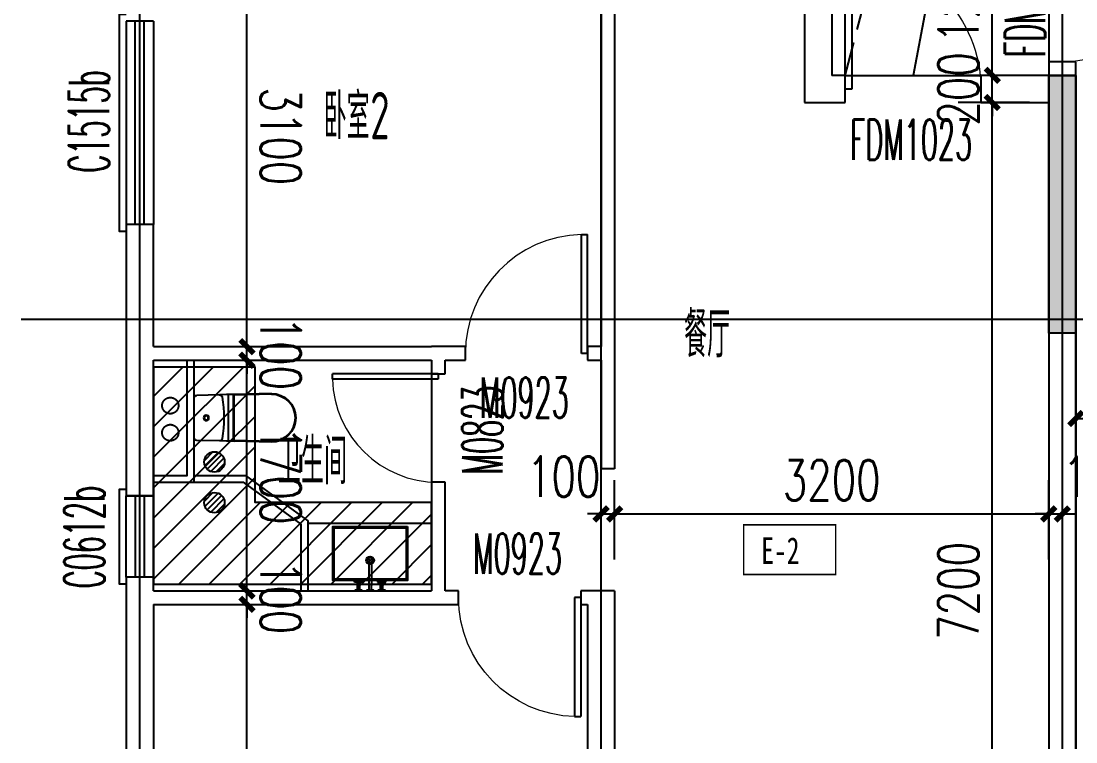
# Model space of a CAD drawing. Extents: x -59851 to 653804, y -249523 to 437614.
# Drawn here: x -44989 to -37214, y 11592 to 16906 of the extents above; entities that cross this region are included whole.
import ezdxf

# ---------------------------------------------------------------- set-up
doc = ezdxf.new("R2010")
doc.units = 0
doc.header["$LTSCALE"] = 1000
doc.header["$MEASUREMENT"] = 0
doc.linetypes.add('DASH', pattern=[0.35, 0.25, -0.1])
doc.linetypes.add('PS', pattern=[3200, 1500, -200, 1500])
doc.layers.add('A-area(算半面积)', color=23, linetype='Continuous', plot=False)
for name, color, linetype in [('A-Lvtry（卫生间）', 5, 'Continuous'), ('A-疏散距离', 105, 'DASH'), ('A-第三道尺寸线', 105, 'Continuous'), ('A-线脚看线', 9, 'Continuous'), ('A-降板区域', 251, 'Continuous'), ('DOTE', 16, 'Continuous'), ('NL', 5, 'Continuous'), ('PS', 6, 'PS'), ('PUB_HATCH', 8, 'Continuous'), ('PUB_TEXT', 7, 'Continuous'), ('WALL', 2, 'Continuous'), ('WINDOW', 4, 'Continuous'), ('WINDOW_TEXT', 7, 'Continuous'), ('ys', 154, 'Continuous'), ('剪力墙', 6, 'Continuous'), ('户型标示', 7, 'Continuous')]:
    doc.layers.add(name, color=color, linetype=linetype)
doc.styles.add('_TCH_DIM_T3', font='SIMPLEX.shx', dxfattribs={"width": 0.705882, "bigfont": 'GBCBIG.shx'})
doc.styles.add('_TCH_WINDOW', font='SIMPLEX.shx', dxfattribs={"width": 0.7, "height": 3.5, "bigfont": 'GBCBIG.shx'})
doc.styles.get("Standard").update_dxf_attribs({"font": 'gbenor.shx', "width": 0.7, "bigfont": 'gbcbig.shx'})
doc.styles.add('黑体', font='simhei.ttf', dxfattribs={"width": 0.7})
doc.dimstyles.new('_TCH_ARCH&&100', dxfattribs={"dimtxt": 297.5, "dimasz": 100, "dimexe": 250, "dimexo": 300, "dimgap": 100, "dimtad": 1, "dimdec": 0, "dimzin": 0, "dimdsep": 46, "dimtxsty": '_TCH_DIM_T3', "dimblk": 'ARCHTICK', "dimcen": 0.09, "dimclrt": 7, "dimazin": 2, "dimtfac": 1, "dimtdec": 0, "dimtix": 1, "dimtmove": 2, "dimatfit": 3, "dimfxl": 0, "dimtolj": 1, "dimtzin": 0, "dimarcsym": 0})

# ---------------------------------------------------------------- blocks, each defined once
blk = doc.blocks.new('jgjlq030328')
at = {"layer": 'PUB_HATCH'}
blk.add_hatch(color=256, dxfattribs=at).paths.add_polyline_path([(-283535, 13711.9), (-283735, 13711.9), (-283735, 15611.9), (-283535, 15611.9), (-283535, 13911.9)])
at = {"layer": '剪力墙'}
blk.add_lwpolyline([(-283535, 13711.9), (-283735, 13711.9), (-283735, 15611.9), (-283535, 15611.9), (-283535, 13911.9)], close=True, dxfattribs=at)
blk.add_lwpolyline([(-283535, 13911.9), (-283535, 13911.9)], dxfattribs=at)
blk = doc.blocks.new('zhouxianssceng0329')
at = {"layer": 'DOTE'}
for p, q in [((-44113.7, 132089.9), (-44113.7, 156469.4)), ((-40713.7, 132089.9), (-40713.7, 156469.4)), ((-37313.7, 132089.9), (-37313.7, 156469.4)), ((5501.3, 140298.2), (-44988.6, 140298.2))]:
    blk.add_line(p, q, dxfattribs=at)
blk = doc.blocks.new('A$C2EEA3612')
at = {"linetype": 'Continuous'}
for p, q in [((-180, 570), (-172.9, 299.7)), ((-175, 570.2), (-168, 299.8)), ((175, 570.2), (168, 299.8)), ((180, 570), (172.9, 299.7)), ((-172.9, 299.7), (-171.1, 240)), ((-171.6, 255), (171.6, 255)), ((-171.1, 240), (-169.5, 186.6)), ((-163, 295), (163, 295)), ((-163, 290), (163, 290)), ((171.1, 240), (169.5, 186.6)), ((172.9, 299.7), (171.1, 240)), ((-169.5, 186.6), (-165.6, 19.4)), ((169.5, 186.6), (165.6, 19.4)), ((-145.6, 0), (145.6, 0))]:
    blk.add_line(p, q, dxfattribs=at)
for radius in [20, 15]:
    blk.add_circle((0, 90), radius, dxfattribs=at)
for centre, radius, start, end in [((0, 570), 180, 0, 180), ((0, 570), 175, 0, 180), ((-163, 300), 10, 181.7534, 270), ((-163, 300), 5, 181.7534, 270), ((163, 300), 5, 270, 358.2466), ((163, 300), 10, 270, 358.2466), ((-149.5, 187.2), 20, 99.85566, 181.7534), ((0, -673.3), 893.4, 80.14434, 99.85566), ((149.5, 187.2), 20, 358.2466, 80.14434), ((-145.6, 20), 20, 181.7534, 270), ((145.6, 20), 20, 270, 358.2466)]:
    blk.add_arc(centre, radius, start, end, dxfattribs=at)
blk = doc.blocks.new('g3wr')
at = {"color": 251}
blk.add_wipeout([(92376.5, 176270.3), (92376.5, 176416), (92376.5, 176561.6), (92382.1, 176575.5), (92395.9, 176581.5), (92459.4, 176583.5), (92576.3, 176580.9), (92666.2, 176588.6), (92736.4, 176588), (92946.5, 176596), (92946.5, 176591), (93056.8, 176558.2), (93056.8, 176558.2), (93126.5, 176416), (93075.6, 176297.8), (92946.5, 176236), (92831.5, 176244.5), (92676.2, 176243), (92576.3, 176251), (92395.9, 176250.4)], dxfattribs=at)
at = {"xscale": -1, "rotation": 270}
blk.add_blockref('A$C2EEA3612', (92376.5, 176416), dxfattribs=at)
blk = doc.blocks.new('A$C12CE3BE6')
at = {"ltscale": 10}
for p, q in [((180, 469), (200, 469)), ((184.5, 442), (184.5, 469)), ((195.5, 442), (195.5, 469)), ((285.2, 469), (265.2, 469)), ((370, 469), (350, 469)), ((354.5, 442), (354.5, 469)), ((365.5, 442), (365.5, 469)), ((220, 412), (160, 412)), ((160, 412), (160, 405)), ((220, 405), (160, 405)), ((180, 412), (180, 435)), ((182.5, 422), (182.5, 442)), ((197.5, 442), (182.5, 442)), ((197.5, 422), (182.5, 422)), ((187, 412), (187, 422)), ((193, 412), (193, 422)), ((197.5, 422), (197.5, 442)), ((200, 412), (200, 435)), ((220, 405), (220, 412)), ((265.2, 260), (265.2, 435)), ((285.2, 260), (285.2, 435)), ((330, 412), (390, 412)), ((330, 405), (330, 412)), ((330, 405), (390, 405)), ((350, 412), (350, 435)), ((352.5, 422), (352.5, 442)), ((352.5, 442), (367.5, 442)), ((352.5, 422), (367.5, 422)), ((357, 412), (357, 422)), ((363, 412), (363, 422)), ((367.5, 422), (367.5, 442)), ((370, 412), (370, 435)), ((390, 412), (390, 405))]:
    blk.add_line(p, q, dxfattribs=at)
for p, q in [((260.9, 235.9), (289.1, 264.1)), ((260.9, 264.1), (289.1, 235.9))]:
    blk.add_line(p, q)
for points in [[(200, 435), (200, 469), (215, 469), (215, 475), (165, 475), (165, 469), (180, 469), (180, 435)], [(285.2, 435), (285.2, 469), (299.8, 469), (299.8, 475), (250.2, 475), (250.2, 469), (265.2, 469), (265.2, 435)], [(370, 435), (370, 469), (385, 469), (385, 475), (335, 475), (335, 469), (350, 469), (350, 435)]]:
    blk.add_lwpolyline(points, dxfattribs=at)
for points in [[(0, 0), (0, 400), (550, 400), (550, 0)], [(10, 10), (10, 390), (540, 390), (540, 10)]]:
    blk.add_lwpolyline(points, close=True)
for centre in [(190, 408.5), (360, 408.5)]:
    blk.add_circle(centre, 3.5, dxfattribs=at)
for radius in [29.1, 20]:
    blk.add_circle((275, 250), radius)
blk.add_arc((275.2, 260), 10, 180, 0, dxfattribs=at)
blk = doc.blocks.new('$DorLib2D$00000001')
for p, q in [((0.45, 0.975), (0.5, 0.975)), ((0.45, 0), (0.45, 0.975)), ((0.5, 0), (0.5, 0.975)), ((0.5, 0), (0.45, 0))]:
    blk.add_line(p, q)
at = {"lineweight": 13}
blk.add_arc((0.475, 0), 0.975, 91.46928, 180, dxfattribs=at)
blk = doc.blocks.new('$TCHSYS$WIN2D')
for p, q in [((-0.5, 0.5), (0.5, 0.5)), ((-0.5, 0.5), (-0.5, -0.5)), ((0.5, 0.5), (0.5, -0.5)), ((0.5, 0.1667), (-0.5, 0.1667)), ((0.5, -0.1667), (-0.5, -0.1667)), ((-0.5, -0.5), (0.5, -0.5))]:
    blk.add_line(p, q)
blk = doc.blocks.new('_ArchTick')
at = {"color": 0, "linetype": 'ByBlock', "const_width": 0.4}
blk.add_lwpolyline([(-0.5, -0.5), (0.5, 0.5)], dxfattribs=at)
blk = doc.blocks.new('*D697')
at = {"layer": 'A-第三道尺寸线', "color": 0, "lineweight": -2, "transparency": 16777216}
for p, q in [((-4770.7, 164566.5), (-4770.7, 165151.6)), ((-4670.7, 164566.5), (-4670.7, 165151.6)), ((-4770.7, 164901.6), (-4870.7, 164901.6)), ((-4770.7, 164901.6), (-4670.7, 164901.6)), ((-4670.7, 164901.6), (-4570.7, 164901.6))]:
    blk.add_line(p, q, dxfattribs=at)
at = {"layer": 'Defpoints', "color": 0, "transparency": 16777216}
for p in [(-4670.7, 164901.6), (-4770.7, 164266.5), (-4670.7, 164266.5)]:
    blk.add_point(p, dxfattribs=at)
at = {"layer": 'A-第三道尺寸线', "color": 0, "lineweight": -2, "transparency": 16777216, "xscale": 100, "yscale": 100, "zscale": 100}
blk.add_blockref('_ArchTick', (-4770.7, 164901.6), dxfattribs=at)
at = {"layer": 'A-第三道尺寸线', "color": 0, "lineweight": -2, "transparency": 16777216, "xscale": 100, "yscale": 100, "zscale": 100, "rotation": 180}
blk.add_blockref('_ArchTick', (-4670.7, 164901.6), dxfattribs=at)
at = {"layer": 'A-第三道尺寸线', "color": 7, "transparency": 16777216, "insert": (-5045.7, 165176.6), "char_height": 297.5, "attachment_point": 5, "style": '_TCH_DIM_T3'}
blk.add_mtext('\\A1;100', dxfattribs=at)
blk = doc.blocks.new('*D698')
at = {"layer": 'A-第三道尺寸线', "color": 0, "lineweight": -2, "transparency": 16777216}
for p, q in [((-4670.7, 164566.5), (-4670.7, 165151.6)), ((-1470.7, 164566.5), (-1470.7, 165151.6)), ((-4670.7, 164901.6), (-1470.7, 164901.6))]:
    blk.add_line(p, q, dxfattribs=at)
at = {"layer": 'Defpoints', "color": 0, "transparency": 16777216}
for p in [(-1470.7, 164901.6), (-4670.7, 164266.5), (-1470.7, 164266.5)]:
    blk.add_point(p, dxfattribs=at)
at = {"layer": 'A-第三道尺寸线', "color": 0, "lineweight": -2, "transparency": 16777216, "xscale": 100, "yscale": 100, "zscale": 100, "rotation": 180}
blk.add_blockref('_ArchTick', (-4670.7, 164901.6), dxfattribs=at)
at = {"layer": 'A-第三道尺寸线', "color": 0, "lineweight": -2, "transparency": 16777216, "xscale": 100, "yscale": 100, "zscale": 100}
blk.add_blockref('_ArchTick', (-1470.7, 164901.6), dxfattribs=at)
at = {"layer": 'A-第三道尺寸线', "color": 7, "transparency": 16777216, "insert": (-3070.7, 165150.4), "char_height": 297.5, "attachment_point": 5, "style": '_TCH_DIM_T3'}
blk.add_mtext('\\A1;3200', dxfattribs=at)
blk = doc.blocks.new('*D699')
at = {"layer": 'A-第三道尺寸线', "color": 0, "lineweight": -2, "transparency": 16777216}
for p, q in [((-1470.7, 164566.5), (-1470.7, 165151.6)), ((-1370.7, 164566.5), (-1370.7, 165151.6)), ((-1470.7, 164901.6), (-1570.7, 164901.6)), ((-1470.7, 164901.6), (-1370.7, 164901.6)), ((-1370.7, 164901.6), (-1270.7, 164901.6))]:
    blk.add_line(p, q, dxfattribs=at)
at = {"layer": 'Defpoints', "color": 0, "transparency": 16777216}
for p in [(-1370.7, 164901.6), (-1470.7, 164266.5), (-1370.7, 164266.5)]:
    blk.add_point(p, dxfattribs=at)
at = {"layer": 'A-第三道尺寸线', "color": 0, "lineweight": -2, "transparency": 16777216, "xscale": 100, "yscale": 100, "zscale": 100}
blk.add_blockref('_ArchTick', (-1470.7, 164901.6), dxfattribs=at)
at = {"layer": 'A-第三道尺寸线', "color": 0, "lineweight": -2, "transparency": 16777216, "xscale": 100, "yscale": 100, "zscale": 100, "rotation": 180}
blk.add_blockref('_ArchTick', (-1370.7, 164901.6), dxfattribs=at)
at = {"layer": 'A-第三道尺寸线', "color": 7, "transparency": 16777216, "insert": (-1095.7, 165176.6), "char_height": 297.5, "attachment_point": 5, "style": '_TCH_DIM_T3'}
blk.add_mtext('\\A1;100', dxfattribs=at)
blk = doc.blocks.new('*D702')
at = {"layer": 'A-第三道尺寸线', "color": 0, "lineweight": -2, "transparency": 16777216}
for p, q in [((-7770.7, 169234.6), (-7130.8, 169234.6)), ((-7380.7, 166134.8), (-7380.8, 169234.6)), ((-7770.7, 166134.8), (-7130.7, 166134.8))]:
    blk.add_line(p, q, dxfattribs=at)
at = {"layer": 'Defpoints', "color": 0, "transparency": 16777216}
for p in [(-8070.7, 169234.6), (-7380.8, 169234.6), (-8070.7, 166134.8)]:
    blk.add_point(p, dxfattribs=at)
at = {"layer": 'A-第三道尺寸线', "color": 0, "lineweight": -2, "transparency": 16777216, "xscale": 100, "yscale": 100, "zscale": 100}
for p, rotation in [((-7380.8, 169234.6), 90.00040069436855), ((-7380.7, 166134.8), 270.0004006943686)]:
    blk.add_blockref('_ArchTick', p, dxfattribs=dict(at, rotation=rotation))
at = {"layer": 'A-第三道尺寸线', "color": 7, "transparency": 16777216, "insert": (-7132, 167684.7), "char_height": 297.5, "attachment_point": 5, "rotation": 270.0004, "style": '_TCH_DIM_T3'}
blk.add_mtext('\\A1;3100', dxfattribs=at)
blk = doc.blocks.new('*D703')
at = {"layer": 'A-第三道尺寸线', "color": 0, "lineweight": -2, "transparency": 16777216}
for p, q in [((-7380.7, 166134.8), (-7380.7, 166234.8)), ((-7770.7, 166134.8), (-7130.7, 166134.8)), ((-7380.7, 166034.8), (-7380.7, 166134.8)), ((-7770.7, 166034.8), (-7130.7, 166034.8)), ((-7380.7, 166034.8), (-7380.7, 165934.8))]:
    blk.add_line(p, q, dxfattribs=at)
at = {"layer": 'Defpoints', "color": 0, "transparency": 16777216}
for p in [(-8070.7, 166134.8), (-7380.7, 166134.8), (-8070.7, 166034.8)]:
    blk.add_point(p, dxfattribs=at)
at = {"layer": 'A-第三道尺寸线', "color": 0, "lineweight": -2, "transparency": 16777216, "xscale": 100, "yscale": 100, "zscale": 100}
for p, rotation in [((-7380.7, 166134.8), 270.000400694369), ((-7380.7, 166034.8), 90.00040069436899)]:
    blk.add_blockref('_ArchTick', p, dxfattribs=dict(at, rotation=rotation))
at = {"layer": 'A-第三道尺寸线', "color": 7, "transparency": 16777216, "insert": (-7132, 166084.8), "char_height": 297.5, "attachment_point": 5, "rotation": 270.0004, "style": '_TCH_DIM_T3'}
blk.add_mtext('\\A1;100', dxfattribs=at)
blk = doc.blocks.new('*D704')
at = {"layer": 'A-第三道尺寸线', "color": 0, "lineweight": -2, "transparency": 16777216}
for p, q in [((-7770.7, 166034.8), (-7130.7, 166034.8)), ((-7380.7, 164334.8), (-7380.7, 166034.8)), ((-7770.7, 164334.8), (-7130.7, 164334.8))]:
    blk.add_line(p, q, dxfattribs=at)
at = {"layer": 'Defpoints', "color": 0, "transparency": 16777216}
for p in [(-8070.7, 166034.8), (-7380.7, 166034.8), (-8070.7, 164334.8)]:
    blk.add_point(p, dxfattribs=at)
at = {"layer": 'A-第三道尺寸线', "color": 0, "lineweight": -2, "transparency": 16777216, "xscale": 100, "yscale": 100, "zscale": 100}
for p, rotation in [((-7380.7, 166034.8), 90.00040069436868), ((-7380.7, 164334.8), 270.0004006943687)]:
    blk.add_blockref('_ArchTick', p, dxfattribs=dict(at, rotation=rotation))
at = {"layer": 'A-第三道尺寸线', "color": 7, "transparency": 16777216, "insert": (-7132, 165184.8), "char_height": 297.5, "attachment_point": 5, "rotation": 270.0004, "style": '_TCH_DIM_T3'}
blk.add_mtext('\\A1;1700', dxfattribs=at)
blk = doc.blocks.new('*D705')
at = {"layer": 'A-第三道尺寸线', "color": 0, "lineweight": -2, "transparency": 16777216}
for p, q in [((-7380.7, 164334.8), (-7380.7, 164434.8)), ((-7770.7, 164334.8), (-7130.7, 164334.8)), ((-7380.7, 164234.8), (-7380.7, 164334.8)), ((-7770.7, 164234.8), (-7130.7, 164234.8)), ((-7380.7, 164234.8), (-7380.7, 164134.8))]:
    blk.add_line(p, q, dxfattribs=at)
at = {"layer": 'Defpoints', "color": 0, "transparency": 16777216}
for p in [(-8070.7, 164334.8), (-7380.7, 164334.8), (-8070.7, 164234.8)]:
    blk.add_point(p, dxfattribs=at)
at = {"layer": 'A-第三道尺寸线', "color": 0, "lineweight": -2, "transparency": 16777216, "xscale": 100, "yscale": 100, "zscale": 100}
for p, rotation in [((-7380.7, 164334.8), 270.0004006943692), ((-7380.7, 164234.8), 90.00040069436919)]:
    blk.add_blockref('_ArchTick', p, dxfattribs=dict(at, rotation=rotation))
at = {"layer": 'A-第三道尺寸线', "color": 7, "transparency": 16777216, "insert": (-7132, 164284.8), "char_height": 297.5, "attachment_point": 5, "rotation": 270.0004, "style": '_TCH_DIM_T3'}
blk.add_mtext('\\A1;100', dxfattribs=at)
blk = doc.blocks.new('*D706')
at = {"layer": 'A-第三道尺寸线', "color": 0, "lineweight": -2, "transparency": 16777216}
for p, q in [((-7770.7, 164234.8), (-7130.7, 164234.8)), ((-7380.7, 160734.8), (-7380.7, 164234.8)), ((-7770.7, 160734.8), (-7130.7, 160734.8))]:
    blk.add_line(p, q, dxfattribs=at)
at = {"layer": 'Defpoints', "color": 0, "transparency": 16777216}
for p in [(-8070.7, 164234.8), (-7380.7, 164234.8), (-8070.7, 160734.8)]:
    blk.add_point(p, dxfattribs=at)
at = {"layer": 'A-第三道尺寸线', "color": 0, "lineweight": -2, "transparency": 16777216, "xscale": 100, "yscale": 100, "zscale": 100}
for p, rotation in [((-7380.7, 164234.8), 90.00040069436868), ((-7380.7, 160734.8), 270.0004006943687)]:
    blk.add_blockref('_ArchTick', p, dxfattribs=dict(at, rotation=rotation))
at = {"layer": 'A-第三道尺寸线', "color": 7, "transparency": 16777216, "insert": (-7132, 162484.8), "char_height": 297.5, "attachment_point": 5, "rotation": 270.0004, "style": '_TCH_DIM_T3'}
blk.add_mtext('\\A1;3500', dxfattribs=at)
blk = doc.blocks.new('*D713')
at = {"layer": 'A-第三道尺寸线', "color": 0, "lineweight": -2, "transparency": 16777216}
for p, q in [((-1612.2, 169334.8), (-2137.5, 169334.8)), ((-1887.5, 168134.8), (-1887.5, 169334.8)), ((-1612.2, 168134.8), (-2137.5, 168134.8))]:
    blk.add_line(p, q, dxfattribs=at)
at = {"layer": 'Defpoints', "color": 0, "transparency": 16777216}
for p in [(-1887.5, 169334.8), (-1312.2, 169334.8), (-1312.2, 168134.8)]:
    blk.add_point(p, dxfattribs=at)
at = {"layer": 'A-第三道尺寸线', "color": 0, "lineweight": -2, "transparency": 16777216, "xscale": 100, "yscale": 100, "zscale": 100}
for p, rotation in [((-1887.5, 169334.8), 90), ((-1887.5, 168134.8), 270)]:
    blk.add_blockref('_ArchTick', p, dxfattribs=dict(at, rotation=rotation))
at = {"layer": 'A-第三道尺寸线', "color": 7, "transparency": 16777216, "insert": (-2136.2, 168734.8), "char_height": 297.5, "attachment_point": 5, "rotation": 90, "style": '_TCH_DIM_T3'}
blk.add_mtext('\\A1;1200', dxfattribs=at)
blk = doc.blocks.new('*D714')
at = {"layer": 'A-第三道尺寸线', "color": 0, "lineweight": -2, "transparency": 16777216}
for p, q in [((-1887.5, 168134.8), (-1887.5, 168234.8)), ((-1612.2, 168134.8), (-2137.5, 168134.8)), ((-1887.5, 167934.8), (-1887.5, 168134.8)), ((-1612.2, 167934.8), (-2137.5, 167934.8)), ((-1887.5, 167934.8), (-1887.5, 167834.8))]:
    blk.add_line(p, q, dxfattribs=at)
at = {"layer": 'Defpoints', "color": 0, "transparency": 16777216}
for p in [(-1887.5, 168134.8), (-1312.2, 168134.8), (-1312.2, 167934.8)]:
    blk.add_point(p, dxfattribs=at)
at = {"layer": 'A-第三道尺寸线', "color": 0, "lineweight": -2, "transparency": 16777216, "xscale": 100, "yscale": 100, "zscale": 100}
for p, rotation in [((-1887.5, 168134.8), 270), ((-1887.5, 167934.8), 90)]:
    blk.add_blockref('_ArchTick', p, dxfattribs=dict(at, rotation=rotation))
at = {"layer": 'A-第三道尺寸线', "color": 7, "transparency": 16777216, "insert": (-2136.2, 168034.8), "char_height": 297.5, "attachment_point": 5, "rotation": 90, "style": '_TCH_DIM_T3'}
blk.add_mtext('\\A1;200', dxfattribs=at)
blk = doc.blocks.new('*D715')
at = {"layer": 'A-第三道尺寸线', "color": 0, "lineweight": -2, "transparency": 16777216}
for p, q in [((-1612.2, 167934.8), (-2137.5, 167934.8)), ((-1887.5, 160734.8), (-1887.5, 167934.8)), ((-1612.2, 160734.8), (-2137.5, 160734.8))]:
    blk.add_line(p, q, dxfattribs=at)
at = {"layer": 'Defpoints', "color": 0, "transparency": 16777216}
for p in [(-1887.5, 167934.8), (-1312.2, 167934.8), (-1312.2, 160734.8)]:
    blk.add_point(p, dxfattribs=at)
at = {"layer": 'A-第三道尺寸线', "color": 0, "lineweight": -2, "transparency": 16777216, "xscale": 100, "yscale": 100, "zscale": 100}
for p, rotation in [((-1887.5, 167934.8), 90), ((-1887.5, 160734.8), 270)]:
    blk.add_blockref('_ArchTick', p, dxfattribs=dict(at, rotation=rotation))
at = {"layer": 'A-第三道尺寸线', "color": 7, "transparency": 16777216, "insert": (-2136.2, 164334.8), "char_height": 297.5, "attachment_point": 5, "rotation": 90, "style": '_TCH_DIM_T3'}
blk.add_mtext('\\A1;7200', dxfattribs=at)
blk = doc.blocks.new('*D732')
at = {"layer": 'A-第三道尺寸线', "color": 0, "lineweight": -2, "transparency": 16777216}
for p, q in [((5207.6, 165876.3), (5207.6, 165355.1)), ((6407.6, 165876.3), (6407.6, 165355.1)), ((5207.6, 165605.1), (6407.6, 165605.1))]:
    blk.add_line(p, q, dxfattribs=at)
at = {"layer": 'Defpoints', "color": 0, "transparency": 16777216}
for p in [(5207.6, 166176.3), (6407.6, 166176.3), (6407.6, 165605.1)]:
    blk.add_point(p, dxfattribs=at)
at = {"layer": 'A-第三道尺寸线', "color": 0, "lineweight": -2, "transparency": 16777216, "xscale": 100, "yscale": 100, "zscale": 100, "rotation": 180}
blk.add_blockref('_ArchTick', (5207.6, 165605.1), dxfattribs=at)
at = {"layer": 'A-第三道尺寸线', "color": 0, "lineweight": -2, "transparency": 16777216, "xscale": 100, "yscale": 100, "zscale": 100}
blk.add_blockref('_ArchTick', (6407.6, 165605.1), dxfattribs=at)
at = {"layer": 'A-第三道尺寸线', "color": 7, "transparency": 16777216, "insert": (5807.6, 165853.8), "char_height": 297.5, "attachment_point": 5, "style": '_TCH_DIM_T3'}
blk.add_mtext('\\A1;1200', dxfattribs=at)
blk = doc.blocks.new('ssxianjiao0329')
at = {"layer": 'A-线脚看线'}
for points in [[(-44213.7, 140948.2), (-44263.7, 140948.2), (-44263.7, 142548.2), (-44213.7, 142548.2)], [(-44213.7, 138348.2), (-44263.7, 138348.2), (-44263.7, 139048.2), (-44213.7, 139048.2)]]:
    blk.add_lwpolyline(points, dxfattribs=at)
blk = doc.blocks.new('_LV13')
at = {"color": 0}
for p, q in [((-0.071, 0.495), (-0.495, 0.071)), ((0.183, 0.465), (-0.465, -0.183)), ((0.354, 0.354), (-0.354, -0.354)), ((0.465, 0.183), (-0.183, -0.465)), ((0.495, -0.071), (0.071, -0.495))]:
    blk.add_line(p, q, dxfattribs=at)
blk.add_circle((0, 0), 0.5)
blk = doc.blocks.new('fjdsajkjjg0505')
at = {"layer": 'NL', "ltscale": 0.5, "extrusion": (0, 0, -1), "xscale": -150, "yscale": 150, "zscale": -150}
for p in [(191272.9, 97118.5), (191272.9, 96818.5)]:
    blk.add_blockref('_LV13', p, dxfattribs=at)
blk = doc.blocks.new('a2huxing0322')
at = {"layer": 'A-Lvtry（卫生间）'}
blk.add_line((-6933.2, 164832.5), (-6020.6, 164832.5), dxfattribs=at)
for points in [[(-7770.7, 165184.8), (-7391.8, 165184.8), (-6933.2, 164851.7), (-6933.2, 164334.8)], [(-7770.7, 165134.8), (-7408.1, 165134.8), (-6983.2, 164826.2), (-6983.2, 164334.8)]]:
    blk.add_lwpolyline(points, dxfattribs=at)
at = {"layer": 'PS', "ltscale": 0.5}
for centre in [(-7945.7, 165700.3), (-7945.7, 165500.3)]:
    blk.add_circle(centre, 60, dxfattribs=at)
at = {"layer": 'WALL'}
for p, q in [((-4770.7, 169334.8), (-4770.7, 166134.8)), ((-4670.7, 169334.8), (-4670.7, 166034.8)), ((-3270.7, 169334.8), (-3270.7, 167934.8)), ((-3070.7, 169334.8), (-3070.7, 168134.8)), ((-2970.7, 168134.8), (-3070.7, 168134.8)), ((-2970.7, 167934.8), (-2970.7, 168134.8)), ((-1270.7, 168134.8), (-1970.7, 168134.8)), ((-1970.7, 168134.8), (-1970.7, 167934.8)), ((-1270.7, 168134.8), (-1270.7, 160634.8)), ((-3270.7, 167934.8), (-2970.7, 167934.8)), ((-1970.7, 167934.8), (-1470.7, 167934.8)), ((-1470.7, 167934.8), (-1470.7, 160734.8)), ((-8070.7, 167034.8), (-8270.7, 167034.8)), ((-8270.7, 167034.8), (-8270.7, 166034.8)), ((-8070.7, 166134.8), (-8070.7, 167034.8)), ((-8070.7, 166134.8), (-6020.7, 166134.8)), ((-5770.8, 166134.8), (-6020.7, 166134.8)), ((-5770.8, 166034.8), (-5770.8, 166134.8)), ((-4770.7, 166134.8), (-4870.8, 166134.8)), ((-4870.8, 166134.8), (-4870.8, 166034.8)), ((-8270.7, 166034.8), (-8270.7, 165034.8)), ((-8070.7, 166034.8), (-6020.7, 166034.8)), ((-8070.7, 165034.8), (-8070.7, 166034.8)), ((-6020.7, 166034.8), (-6020.7, 165934.8)), ((-5920.7, 165934.8), (-5920.7, 166034.8)), ((-5920.7, 166034.8), (-5770.8, 166034.8)), ((-4870.8, 166034.8), (-4770.7, 166034.8)), ((-4770.7, 166034.8), (-4770.7, 165234.8)), ((-4670.7, 166034.8), (-4670.7, 165234.8)), ((-6020.7, 165934.8), (-5920.7, 165934.8)), ((-4670.7, 165234.8), (-4770.7, 165234.8)), ((-5920.7, 165134.8), (-6020.7, 165134.8)), ((-6020.7, 165134.8), (-6020.7, 164334.8)), ((-5920.7, 164334.8), (-5920.7, 165134.8)), ((-8270.7, 165034.8), (-8070.7, 165034.8)), ((-8070.7, 164434.8), (-8270.7, 164434.8)), ((-8270.7, 164434.8), (-8270.7, 164334.8)), ((-8070.7, 164334.8), (-8070.7, 164434.8)), ((-8270.7, 164334.8), (-8270.7, 160534.8)), ((-8070.7, 164334.8), (-6020.7, 164334.8)), ((-5820.7, 164334.8), (-5920.7, 164334.8)), ((-5820.7, 164234.8), (-5820.7, 164334.8)), ((-4670.7, 164334.8), (-4920.7, 164334.8)), ((-4920.7, 164334.8), (-4920.7, 164234.8)), ((-4670.7, 164334.8), (-4670.7, 160734.8)), ((-8070.7, 164234.8), (-8070.7, 160734.8)), ((-8070.7, 164234.8), (-6020.7, 164234.8)), ((-6020.7, 164234.8), (-5820.7, 164234.8)), ((-4920.7, 164234.8), (-4870.7, 164234.8)), ((-4870.7, 164234.8), (-4870.7, 160734.8))]:
    blk.add_line(p, q, dxfattribs=at)
blk.add_lwpolyline([(-8070.7, 165184.8), (-7820.7, 165184.8), (-7820.7, 166034.8)], dxfattribs=at)
at = {"layer": 'WINDOW'}
for p, q in [((-2970.7, 168134.8), (-1970.7, 168134.8)), ((-6020.7, 165934.8), (-6020.7, 165134.8))]:
    blk.add_line(p, q, dxfattribs=at)
at = {"layer": '户型标示', "color": 2, "const_width": 11.2}
blk.add_lwpolyline([(-3041.8, 164821.9), (-3719.5, 164821.9), (-3719.5, 164455.5), (-3041.8, 164455.5)], close=True, dxfattribs=at)
at = {"layer": 'A-Lvtry（卫生间）'}
blk.add_blockref('g3wr', (-100147.2, -10806.2), dxfattribs=at)
at = {"layer": 'A-Lvtry（卫生间）', "rotation": 180}
blk.add_blockref('A$C12CE3BE6', (-6198.1, 164809.8), dxfattribs=at)
at = {"layer": 'WINDOW'}
ref = blk.add_blockref('$DorLib2D$00000001', (-2470.7, 168034.8), dxfattribs=dict(at, xscale=-1000, yscale=1000, zscale=-1000))
ref.add_attrib('A', 'FDM1023', (-2936.2, 167511), dxfattribs={"layer": 'WINDOW_TEXT', "height": 297.5, "style": '_TCH_WINDOW', "width": 0.494118})
ref = blk.add_blockref('$TCHSYS$WIN2D', (-8170.7, 167784.8), dxfattribs=dict(at, xscale=1500, yscale=200, zscale=1500, rotation=270))
ref.add_attrib('A', 'C1515b', (-8397, 167417.3), dxfattribs={"layer": 'WINDOW_TEXT', "height": 297.5, "rotation": 90, "style": '_TCH_WINDOW', "width": 0.494118})
ref = blk.add_blockref('$DorLib2D$00000001', (-5320.8, 166084.8), dxfattribs=dict(at, xscale=900, yscale=900, zscale=900))
ref.add_attrib('A', 'M0923', (-5663.8, 165611), dxfattribs={"layer": 'WINDOW_TEXT', "height": 297.5, "style": '_TCH_WINDOW', "width": 0.494118})
ref = blk.add_blockref('$DorLib2D$00000001', (-5970.7, 165534.8), dxfattribs=dict(at, xscale=800, yscale=800, zscale=-800, rotation=90))
ref.add_attrib('A', 'M0823', (-5497, 165191.8), dxfattribs={"layer": 'WINDOW_TEXT', "height": 297.5, "rotation": 90, "style": '_TCH_WINDOW', "width": 0.494118})
ref = blk.add_blockref('$TCHSYS$WIN2D', (-8170.7, 164734.8), dxfattribs=dict(at, xscale=-600, yscale=200, zscale=-600, rotation=270))
ref.add_attrib('A', 'C0612b', (-8430.3, 164353.3), dxfattribs={"layer": 'WINDOW_TEXT', "height": 297.5, "rotation": 90, "style": '_TCH_WINDOW', "width": 0.494118})
ref = blk.add_blockref('$DorLib2D$00000001', (-5370.7, 164284.8), dxfattribs=dict(at, xscale=-900, yscale=900, zscale=900, rotation=180))
ref.add_attrib('A', 'M0923', (-5713.7, 164461), dxfattribs={"layer": 'WINDOW_TEXT', "height": 297.5, "style": '_TCH_WINDOW', "width": 0.494118})
at = {"layer": 'PUB_TEXT', "width": 0.7}
for s, height, p in [('卧室', 337.59, (-6816.4, 167663.3)), ('2', 350, (-6472.3, 167663.3)), ('餐厅', 337.59, (-4159.2, 166055.2))]:
    blk.add_text(s, height=height, dxfattribs=at).set_placement(p)
at = {"layer": '户型标示', "color": 2, "style": '黑体', "width": 0.7}
blk.add_text('E-2', height=197.15, dxfattribs=at).set_placement((-3589.8, 164532.8))
at = {"layer": 'A-第三道尺寸线'}
for p1, p2, distance, picture, middle in [((-1312.2, 168134.8), (-1312.2, 169334.8), 575.2, '*D713', (-2136.2, 168734.8)), ((-8070.7, 166134.8), (-8070.7, 169234.6), -690, '*D702', (-7132, 167684.7)), ((-1312.2, 167934.8), (-1312.2, 168134.8), 575.2, '*D714', (-2136.2, 168034.8)), ((-1312.2, 160734.8), (-1312.2, 167934.8), 575.2, '*D715', (-2136.2, 164334.8)), ((-4670.7, 164266.5), (-1470.7, 164266.5), 635.1, '*D698', (-3070.7, 165150.4)), ((-8070.7, 164234.8), (-8070.7, 164334.8), -690, '*D705', (-7132, 164284.8)), ((-8070.7, 160734.8), (-8070.7, 164234.8), -690, '*D706', (-7132, 162484.8))]:
    dim = blk.add_aligned_dim(p1=p1, p2=p2, distance=distance, dimstyle='_TCH_ARCH&&100', dxfattribs=at)
    dim.commit()
    dim.dimension.update_dxf_attribs({"geometry": picture, "text_midpoint": middle})
for base, p1, p2, picture, middle in [((-4670.7, 164901.6), (-4770.7, 164266.5), (-4670.7, 164266.5), '*D697', (-5045.7, 165176.6)), ((-1370.7, 164901.6), (-1470.7, 164266.5), (-1370.7, 164266.5), '*D699', (-1095.7, 165176.6))]:
    dim = blk.add_linear_dim(base=base, p1=p1, p2=p2, angle=0, dimstyle='_TCH_ARCH&&100', dxfattribs=at)
    dim.commit()
    dim.dimension.update_dxf_attribs({"geometry": picture, "text_midpoint": middle, "dimtype": 129})
at = {"layer": 'A-降板区域'}
h = blk.add_hatch(dxfattribs=at)
h.set_pattern_fill('ANSI31', color=256, scale=100)
h.set_pattern_definition([(45, (34343.64, 0), (-112.2532, 112.2532), [])])
h.paths.add_polyline_path([(-8070.7, 165984.8), (-8070.7, 164384.8), (-6020.7, 164384.8), (-6020.7, 164984.8), (-7320.7, 164984.8), (-7320.7, 165984.8)])
blk.add_lwpolyline([(-8070.7, 165984.8), (-8070.7, 164384.8), (-6020.7, 164384.8), (-6020.7, 164984.8), (-7320.7, 164984.8), (-7320.7, 165984.8)], close=True, dxfattribs=at)
at = {"layer": 'WALL'}
blk.add_lwpolyline([(-8070.7, 165134.8), (-7770.7, 165134.8), (-7770.7, 166034.8)], dxfattribs=at)
at = {"layer": 'PUB_TEXT', "width": 0.7}
blk.add_text('卫生间', height=337.59, dxfattribs=at).set_placement((-7153.3, 165120.6))
at = {"layer": 'A-第三道尺寸线'}
for p1, p2, picture, middle in [((-8070.7, 166034.8), (-8070.7, 166134.8), '*D703', (-7132, 166084.8)), ((-8070.7, 164334.8), (-8070.7, 166034.8), '*D704', (-7132, 165184.8))]:
    dim = blk.add_aligned_dim(p1=p1, p2=p2, distance=-690, dimstyle='_TCH_ARCH&&100', dxfattribs=at)
    dim.commit()
    dim.dimension.update_dxf_attribs({"geometry": picture, "text_midpoint": middle})
blk = doc.blocks.new('a3huxing0323')
at = {"layer": 'WALL'}
for p, q in [((5207.6, 168234.8), (5007.6, 168234.8)), ((5007.6, 168234.8), (5007.6, 160634.8)), ((5207.6, 160734.8), (5207.6, 168234.8))]:
    blk.add_line(p, q, dxfattribs=at)
at = {"layer": 'WINDOW'}
blk.add_line((5007.6, 169234.8), (5007.6, 168234.8), dxfattribs=at)
ref = blk.add_blockref('$DorLib2D$00000001', (5107.6, 168734.8), dxfattribs=dict(at, xscale=-1000, yscale=1000, zscale=-1000, rotation=270))
ref.add_attrib('A', 'FDM1023', (4981.4, 168269.3), dxfattribs={"layer": 'WINDOW_TEXT', "height": 297.5, "rotation": 90, "style": '_TCH_WINDOW', "width": 0.494118})
at = {"layer": 'A-第三道尺寸线'}
dim = blk.add_aligned_dim(p1=(5207.6, 166176.3), p2=(6407.6, 166176.3), distance=-571.2, dimstyle='_TCH_ARCH&&100', dxfattribs=at)
dim.commit()
dim.dimension.update_dxf_attribs({"geometry": '*D732', "text_midpoint": (5807.6, 165853.8)})

msp = doc.modelspace()

# ---------------------------------------------------------------- block references
msp.add_blockref('zhouxianssceng0329', (0, -125592.5))
at = {"layer": '剪力墙'}
msp.add_blockref('jgjlq030328', (246321.3, 893.8, 0), dxfattribs=at)

# ---------------------------------------------------------------- next in the draw order: block references
msp.add_blockref('a2huxing0322', (-35943, -151629.1))

# ---------------------------------------------------------------- next in the draw order: block references
msp.add_blockref('a3huxing0323', (-42421.3, -151629.1))

# ---------------------------------------------------------------- next in the draw order: linework, layer by layer
at = {"layer": 'A-疏散距离'}
msp.add_lwpolyline([(-38913.7, 16505.7), (-37505.1, 21897), (-19113.7, 23105.7)], dxfattribs=at)
at = {"layer": 'ys'}
msp.add_lwpolyline([(-37413.7, 21805.7), (-38413.7, 16505.7)], dxfattribs=at)

# ---------------------------------------------------------------- next in the draw order: block references
msp.add_blockref('ssxianjiao0329', (0, -125592.5))
at = {"layer": 'A-area(算半面积)'}
msp.add_blockref('fjdsajkjjg0505', (147709.2, -83462.8, 0), dxfattribs=at)

doc.saveas('drawing.dxf')
